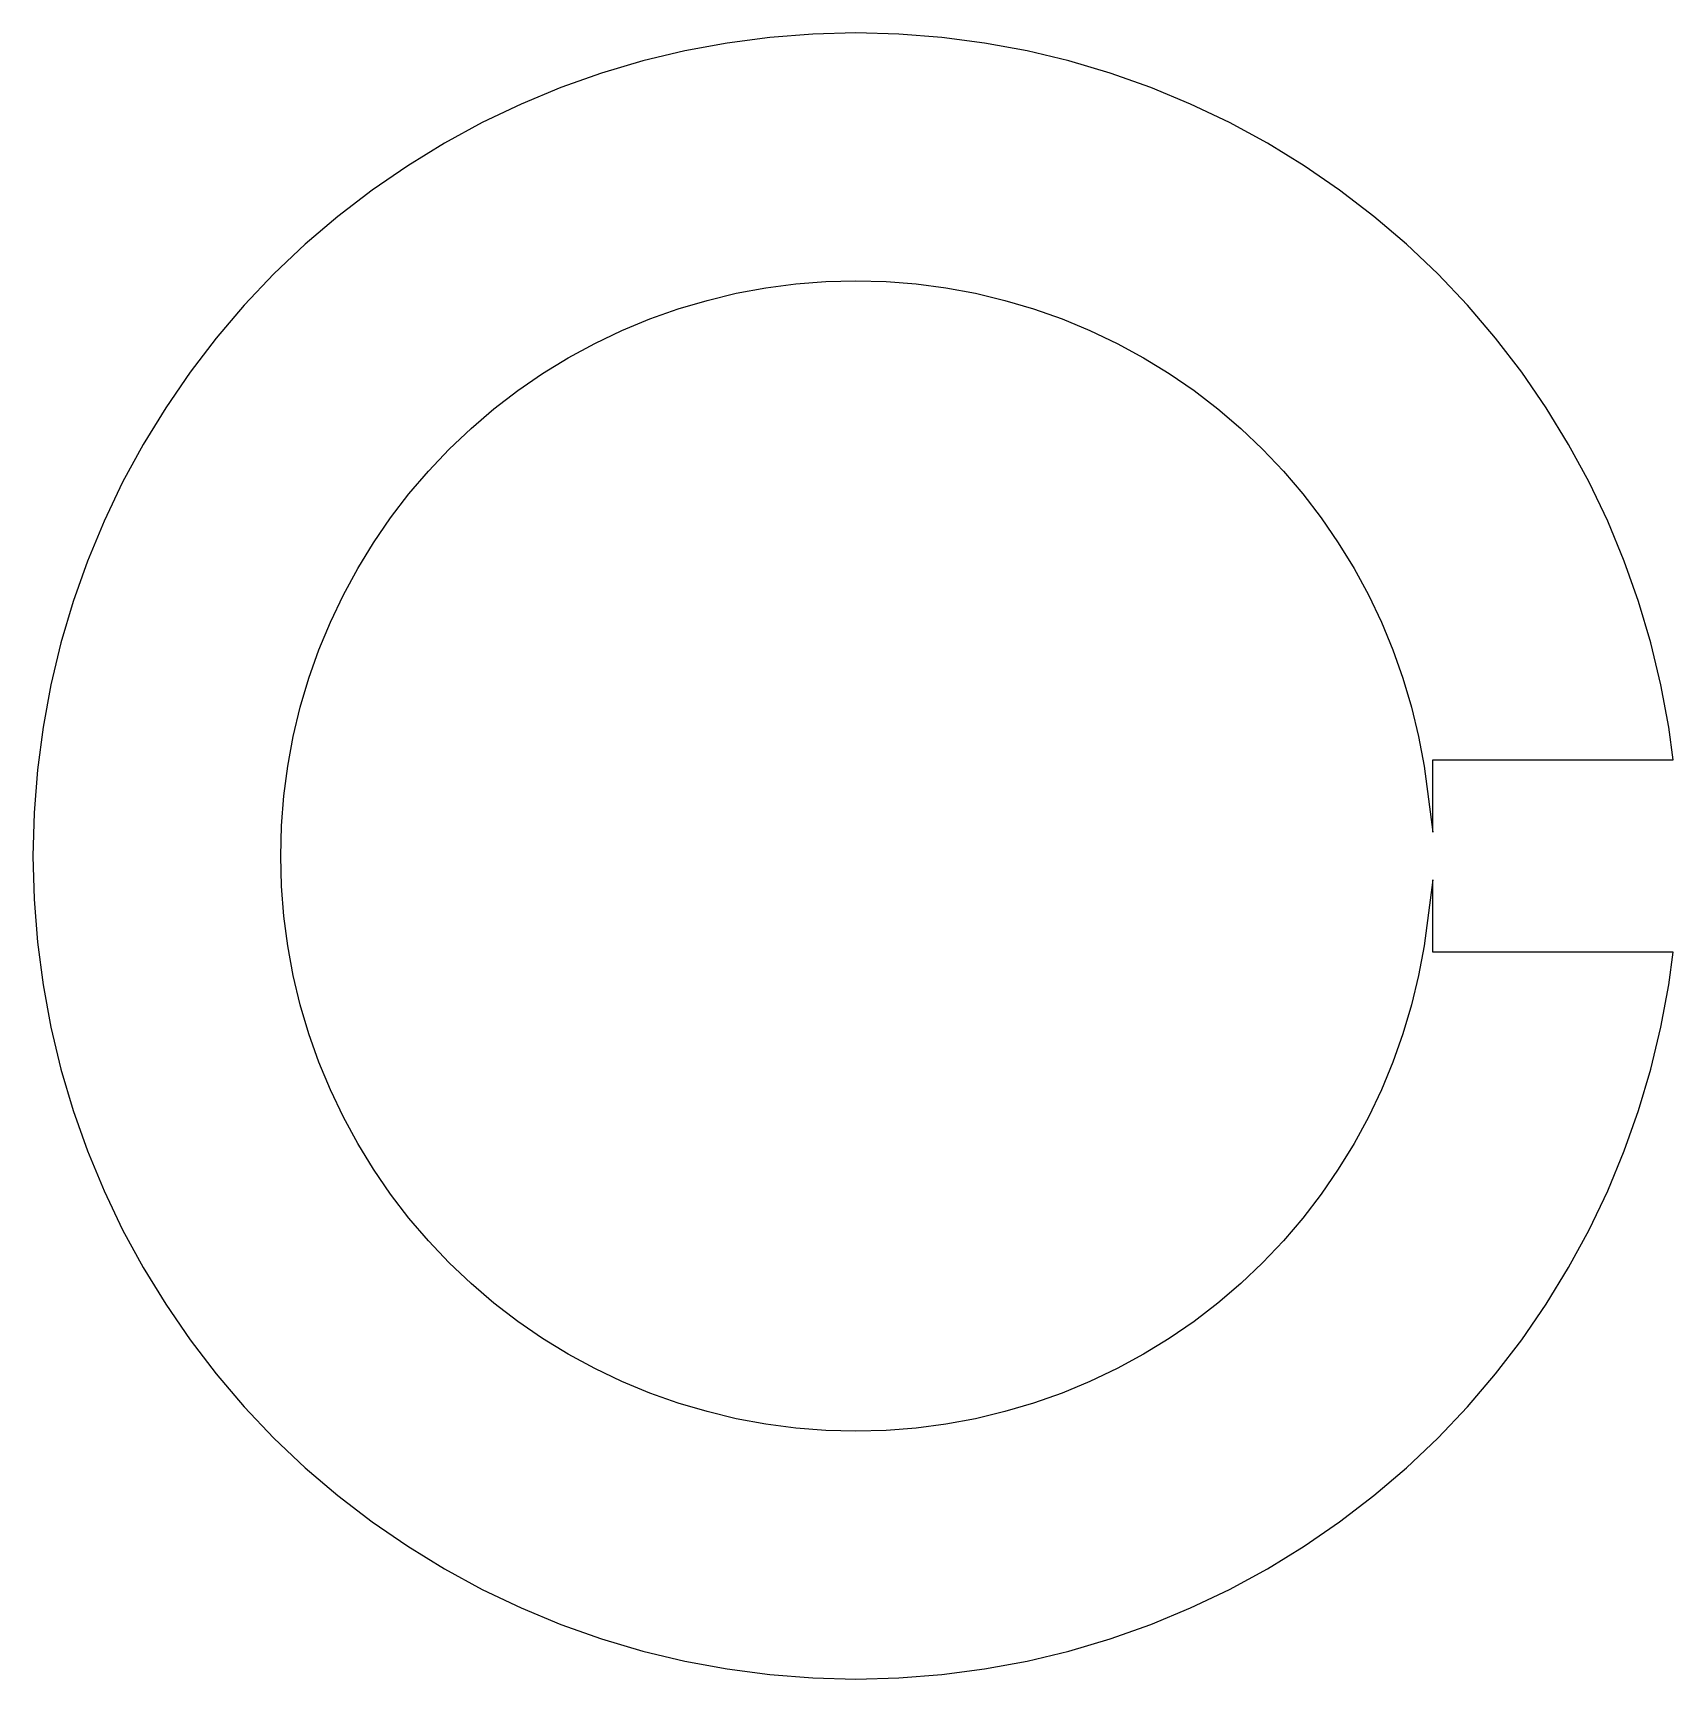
# Model space of a CAD drawing. Header units: metres. Extents: x -25.1 to 24.9, y -25.1 to 25.1.
import ezdxf

# ---------------------------------------------------------------- set-up
doc = ezdxf.new("R2010")
doc.units = ezdxf.units.M

msp = doc.modelspace()

# ---------------------------------------------------------------- linework, layer by layer
for p, q in [((0, 25.075), (-1.31232, 25.0406)), ((1.31232, 25.0406), (0, 25.075)), ((-3.92259, 24.7663), (-5.21338, 24.5271)), ((-2.62105, 24.9377), (-3.92259, 24.7663)), ((-1.31232, 25.0406), (-2.62105, 24.9377)), ((2.62105, 24.9377), (1.31232, 25.0406)), ((3.92259, 24.7663), (2.62105, 24.9377)), ((5.21338, 24.5271), (3.92259, 24.7663)), ((-6.4899, 24.2206), (-7.7486, 23.8477)), ((-5.21338, 24.5271), (-6.4899, 24.2206)), ((6.4899, 24.2206), (5.21338, 24.5271)), ((7.7486, 23.8477), (6.4899, 24.2206)), ((-7.7486, 23.8477), (-8.98608, 23.4095)), ((8.98608, 23.4095), (7.7486, 23.8477)), ((-8.98608, 23.4095), (-10.1989, 22.9072)), ((10.1989, 22.9072), (8.98608, 23.4095)), ((-10.1989, 22.9072), (-11.3838, 22.342)), ((11.3838, 22.342), (10.1989, 22.9072)), ((-11.3838, 22.342), (-12.5375, 21.7156)), ((12.5375, 21.7156), (11.3838, 22.342)), ((-12.5375, 21.7156), (-13.6568, 21.0297)), ((13.6568, 21.0297), (12.5375, 21.7156)), ((-13.6568, 21.0297), (-14.7387, 20.2861)), ((14.7387, 20.2861), (13.6568, 21.0297)), ((-14.7387, 20.2861), (-15.7802, 19.4869)), ((15.7802, 19.4869), (14.7387, 20.2861)), ((-15.7802, 19.4869), (-16.7785, 18.6344)), ((16.7785, 18.6344), (15.7802, 19.4869)), ((-16.7785, 18.6344), (-17.7307, 17.7307)), ((17.7307, 17.7307), (16.7785, 18.6344)), ((-17.7307, 17.7307), (-18.6344, 16.7785)), ((18.6344, 16.7785), (17.7307, 17.7307)), ((-4.5356, 16.9279), (-3.64383, 17.142)), ((-3.64383, 17.142), (-2.74142, 17.3092)), ((-2.74142, 17.3092), (-1.83186, 17.429)), ((-1.83186, 17.429), (-0.91733, 17.5009)), ((-0.91733, 17.5009), (0, 17.525)), ((0, 17.525), (0.91733, 17.5009)), ((0.91733, 17.5009), (1.83186, 17.429)), ((1.83186, 17.429), (2.74142, 17.3092)), ((2.74142, 17.3092), (3.64383, 17.142)), ((3.64383, 17.142), (4.5356, 16.9279)), ((-18.6344, 16.7785), (-19.4869, 15.7802)), ((-6.28035, 16.361), (-5.4156, 16.6672)), ((-5.4156, 16.6672), (-4.5356, 16.9279)), ((4.5356, 16.9279), (5.4156, 16.6672)), ((5.4156, 16.6672), (6.28035, 16.361)), ((19.4869, 15.7802), (18.6344, 16.7785)), ((-7.12813, 16.0098), (-6.28035, 16.361)), ((6.28035, 16.361), (7.12813, 16.0098)), ((-19.4869, 15.7802), (-20.2861, 14.7387)), ((-8.76253, 15.177), (-7.95601, 15.6149)), ((-7.95601, 15.6149), (-7.12813, 16.0098)), ((7.12813, 16.0098), (7.95601, 15.6149)), ((7.95601, 15.6149), (8.76253, 15.177)), ((20.2861, 14.7387), (19.4869, 15.7802)), ((-9.54472, 14.6977), (-8.76253, 15.177)), ((8.76253, 15.177), (9.54472, 14.6977)), ((-20.2861, 14.7387), (-21.0297, 13.6568)), ((-10.3011, 14.1779), (-9.54472, 14.6977)), ((9.54472, 14.6977), (10.3011, 14.1779)), ((21.0297, 13.6568), (20.2861, 14.7387)), ((-11.0287, 13.6196), (-10.3011, 14.1779)), ((10.3011, 14.1779), (11.0287, 13.6196)), ((-21.0297, 13.6568), (-21.7156, 12.5375)), ((-11.7267, 13.0234), (-11.0287, 13.6196)), ((11.0287, 13.6196), (11.7267, 13.0234)), ((21.7156, 12.5375), (21.0297, 13.6568)), ((-21.7156, 12.5375), (-22.342, 11.3838)), ((-12.392, 12.392), (-11.7267, 13.0234)), ((11.7267, 13.0234), (12.392, 12.392)), ((22.342, 11.3838), (21.7156, 12.5375)), ((-13.0234, 11.7267), (-12.392, 12.392)), ((12.392, 12.392), (13.0234, 11.7267)), ((-13.6196, 11.0287), (-13.0234, 11.7267)), ((13.0234, 11.7267), (13.6196, 11.0287)), ((-22.342, 11.3838), (-22.9072, 10.1989)), ((22.9072, 10.1989), (22.342, 11.3838)), ((-14.1779, 10.3011), (-13.6196, 11.0287)), ((13.6196, 11.0287), (14.1779, 10.3011)), ((-22.9072, 10.1989), (-23.4095, 8.98608)), ((-14.6977, 9.54472), (-14.1779, 10.3011)), ((14.1779, 10.3011), (14.6977, 9.54472)), ((23.4095, 8.98608), (22.9072, 10.1989)), ((-15.177, 8.76253), (-14.6977, 9.54472)), ((14.6977, 9.54472), (15.177, 8.76253)), ((-23.4095, 8.98608), (-23.8477, 7.7486)), ((-15.6149, 7.95601), (-15.177, 8.76253)), ((15.177, 8.76253), (15.6149, 7.95601)), ((23.8477, 7.7486), (23.4095, 8.98608)), ((-23.8477, 7.7486), (-24.2206, 6.4899)), ((-16.0098, 7.12813), (-15.6149, 7.95601)), ((15.6149, 7.95601), (16.0098, 7.12813)), ((24.2206, 6.4899), (23.8477, 7.7486)), ((-16.361, 6.28035), (-16.0098, 7.12813)), ((16.0098, 7.12813), (16.361, 6.28035)), ((-24.2206, 6.4899), (-24.5271, 5.21338)), ((-16.6672, 5.4156), (-16.361, 6.28035)), ((16.361, 6.28035), (16.6672, 5.4156)), ((24.5271, 5.21338), (24.2206, 6.4899)), ((-24.5271, 5.21338), (-24.7663, 3.92259)), ((-16.9279, 4.5356), (-16.6672, 5.4156)), ((16.6672, 5.4156), (16.9279, 4.5356)), ((24.7663, 3.92259), (24.5271, 5.21338)), ((-17.142, 3.64383), (-16.9279, 4.5356)), ((16.9279, 4.5356), (17.142, 3.64383)), ((-24.7663, 3.92259), (-24.9377, 2.62105)), ((-17.3092, 2.74142), (-17.142, 3.64383)), ((17.142, 3.64383), (17.3092, 2.74142)), ((24.8976, 2.925), (24.7663, 3.92259)), ((-24.9377, 2.62105), (-25.0406, 1.31232)), ((-17.429, 1.83186), (-17.3092, 2.74142)), ((17.3092, 2.74142), (17.575, 0.72252)), ((17.575, 0.72252), (17.575, 2.925)), ((17.575, 2.925), (24.8976, 2.925)), ((-17.5009, 0.91733), (-17.429, 1.83186)), ((-25.0406, 1.31232), (-25.075, 0)), ((-17.525, 0), (-17.5009, 0.91733)), ((-25.075, 0), (-25.0406, -1.31232)), ((-17.5009, -0.91733), (-17.525, 0)), ((-17.429, -1.83186), (-17.5009, -0.91733)), ((17.575, -0.72252), (17.3092, -2.74142)), ((17.575, -2.925), (17.575, -0.72252)), ((-25.0406, -1.31232), (-24.9377, -2.62105)), ((-17.3092, -2.74142), (-17.429, -1.83186)), ((-24.9377, -2.62105), (-24.7663, -3.92259)), ((-17.142, -3.64383), (-17.3092, -2.74142)), ((17.3092, -2.74142), (17.142, -3.64383)), ((24.8976, -2.925), (17.575, -2.925)), ((24.7663, -3.92259), (24.8976, -2.925)), ((-24.7663, -3.92259), (-24.5271, -5.21338)), ((-16.9279, -4.5356), (-17.142, -3.64383)), ((17.142, -3.64383), (16.9279, -4.5356)), ((24.5271, -5.21338), (24.7663, -3.92259)), ((-16.6672, -5.4156), (-16.9279, -4.5356)), ((16.9279, -4.5356), (16.6672, -5.4156)), ((-24.5271, -5.21338), (-24.2206, -6.4899)), ((-16.361, -6.28035), (-16.6672, -5.4156)), ((16.6672, -5.4156), (16.361, -6.28035)), ((24.2206, -6.4899), (24.5271, -5.21338)), ((-24.2206, -6.4899), (-23.8477, -7.7486)), ((-16.0098, -7.12813), (-16.361, -6.28035)), ((16.361, -6.28035), (16.0098, -7.12813)), ((23.8477, -7.7486), (24.2206, -6.4899)), ((-15.6149, -7.95601), (-16.0098, -7.12813)), ((16.0098, -7.12813), (15.6149, -7.95601)), ((-23.8477, -7.7486), (-23.4095, -8.98608)), ((-15.177, -8.76253), (-15.6149, -7.95601)), ((15.6149, -7.95601), (15.177, -8.76253)), ((23.4095, -8.98608), (23.8477, -7.7486)), ((-23.4095, -8.98608), (-22.9072, -10.1989)), ((-14.6977, -9.54472), (-15.177, -8.76253)), ((15.177, -8.76253), (14.6977, -9.54472)), ((22.9072, -10.1989), (23.4095, -8.98608)), ((-14.1779, -10.3011), (-14.6977, -9.54472)), ((14.6977, -9.54472), (14.1779, -10.3011)), ((-22.9072, -10.1989), (-22.342, -11.3838)), ((-13.6196, -11.0287), (-14.1779, -10.3011)), ((14.1779, -10.3011), (13.6196, -11.0287)), ((22.342, -11.3838), (22.9072, -10.1989)), ((-13.0234, -11.7267), (-13.6196, -11.0287)), ((13.6196, -11.0287), (13.0234, -11.7267)), ((-22.342, -11.3838), (-21.7156, -12.5375)), ((21.7156, -12.5375), (22.342, -11.3838)), ((-12.392, -12.392), (-13.0234, -11.7267)), ((13.0234, -11.7267), (12.392, -12.392)), ((-11.7267, -13.0234), (-12.392, -12.392)), ((12.392, -12.392), (11.7267, -13.0234)), ((-21.7156, -12.5375), (-21.0297, -13.6568)), ((-11.0287, -13.6196), (-11.7267, -13.0234)), ((11.7267, -13.0234), (11.0287, -13.6196)), ((21.0297, -13.6568), (21.7156, -12.5375)), ((-21.0297, -13.6568), (-20.2861, -14.7387)), ((-10.3011, -14.1779), (-11.0287, -13.6196)), ((11.0287, -13.6196), (10.3011, -14.1779)), ((20.2861, -14.7387), (21.0297, -13.6568)), ((-9.54472, -14.6977), (-10.3011, -14.1779)), ((10.3011, -14.1779), (9.54472, -14.6977)), ((-20.2861, -14.7387), (-19.4869, -15.7802)), ((-8.76253, -15.177), (-9.54472, -14.6977)), ((9.54472, -14.6977), (8.76253, -15.177)), ((19.4869, -15.7802), (20.2861, -14.7387)), ((-7.95601, -15.6149), (-8.76253, -15.177)), ((8.76253, -15.177), (7.95601, -15.6149)), ((-19.4869, -15.7802), (-18.6344, -16.7785)), ((-7.12813, -16.0098), (-7.95601, -15.6149)), ((-6.28035, -16.361), (-7.12813, -16.0098)), ((7.12813, -16.0098), (6.28035, -16.361)), ((7.95601, -15.6149), (7.12813, -16.0098)), ((18.6344, -16.7785), (19.4869, -15.7802)), ((-5.4156, -16.6672), (-6.28035, -16.361)), ((6.28035, -16.361), (5.4156, -16.6672)), ((-18.6344, -16.7785), (-17.7307, -17.7307)), ((-4.5356, -16.9279), (-5.4156, -16.6672)), ((-3.64383, -17.142), (-4.5356, -16.9279)), ((4.5356, -16.9279), (3.64383, -17.142)), ((5.4156, -16.6672), (4.5356, -16.9279)), ((17.7307, -17.7307), (18.6344, -16.7785)), ((-2.74142, -17.3092), (-3.64383, -17.142)), ((-1.83186, -17.429), (-2.74142, -17.3092)), ((-0.91733, -17.5009), (-1.83186, -17.429)), ((0, -17.525), (-0.91733, -17.5009)), ((0.91733, -17.5009), (0, -17.525)), ((1.83186, -17.429), (0.91733, -17.5009)), ((2.74142, -17.3092), (1.83186, -17.429)), ((3.64383, -17.142), (2.74142, -17.3092)), ((-17.7307, -17.7307), (-16.7785, -18.6344)), ((16.7785, -18.6344), (17.7307, -17.7307)), ((-16.7785, -18.6344), (-15.7802, -19.4869)), ((15.7802, -19.4869), (16.7785, -18.6344)), ((-15.7802, -19.4869), (-14.7387, -20.2861)), ((14.7387, -20.2861), (15.7802, -19.4869)), ((-14.7387, -20.2861), (-13.6568, -21.0297)), ((13.6568, -21.0297), (14.7387, -20.2861)), ((-13.6568, -21.0297), (-12.5375, -21.7156)), ((12.5375, -21.7156), (13.6568, -21.0297)), ((-12.5375, -21.7156), (-11.3838, -22.342)), ((11.3838, -22.342), (12.5375, -21.7156)), ((-11.3838, -22.342), (-10.1989, -22.9072)), ((10.1989, -22.9072), (11.3838, -22.342)), ((-10.1989, -22.9072), (-8.98608, -23.4095)), ((8.98608, -23.4095), (10.1989, -22.9072)), ((-8.98608, -23.4095), (-7.7486, -23.8477)), ((7.7486, -23.8477), (8.98608, -23.4095)), ((-7.7486, -23.8477), (-6.4899, -24.2206)), ((6.4899, -24.2206), (7.7486, -23.8477)), ((-6.4899, -24.2206), (-5.21338, -24.5271)), ((-5.21338, -24.5271), (-3.92259, -24.7663)), ((3.92259, -24.7663), (5.21338, -24.5271)), ((5.21338, -24.5271), (6.4899, -24.2206)), ((-3.92259, -24.7663), (-2.62105, -24.9377)), ((-2.62105, -24.9377), (-1.31232, -25.0406)), ((-1.31232, -25.0406), (0, -25.075)), ((0, -25.075), (1.31232, -25.0406)), ((1.31232, -25.0406), (2.62105, -24.9377)), ((2.62105, -24.9377), (3.92259, -24.7663))]:
    msp.add_line(p, q)

doc.saveas('drawing.dxf')
